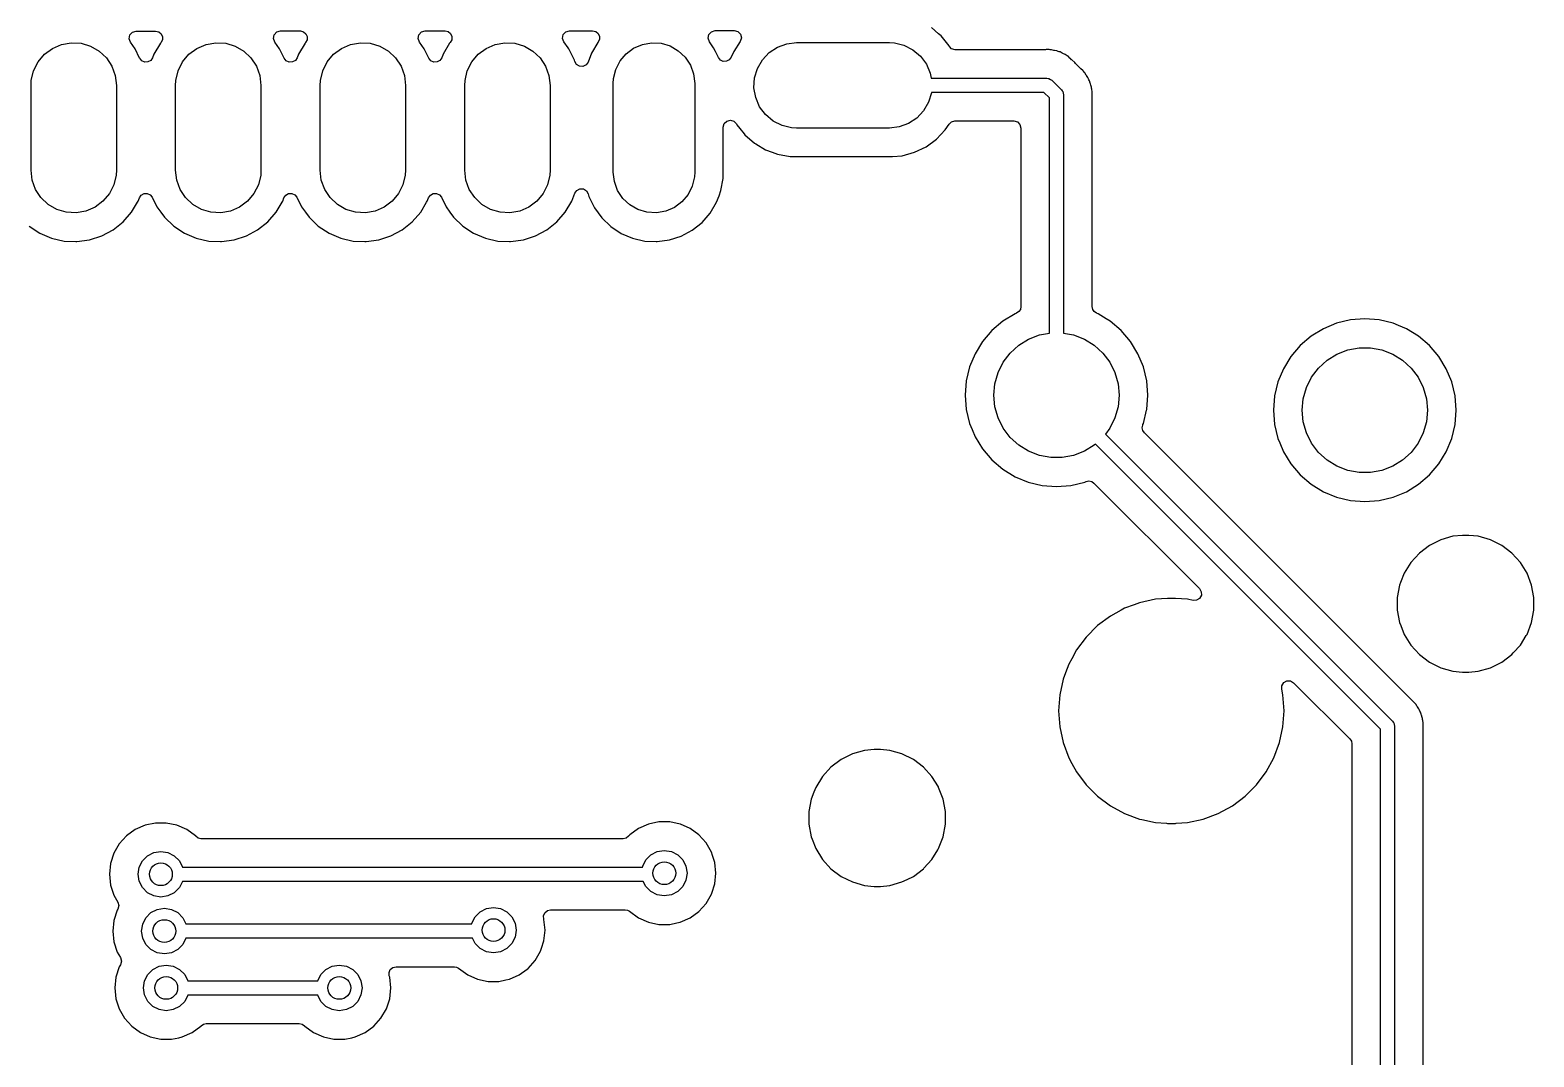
# Model space of a CAD drawing. Extents: x 1.74 to 9.58, y -5.96 to -1.79.
# Drawn here: x 5.43 to 6.47, y -3.602 to -2.892 of the extents above; entities that cross this region are included whole.
import ezdxf

# ---------------------------------------------------------------- set-up
doc = ezdxf.new("R2010")
doc.units = 0
doc.header["$MEASUREMENT"] = 0
doc.layers.add('BLACK', color=7, linetype='CONTINUOUS')

msp = doc.modelspace()

# ---------------------------------------------------------------- linework, layer by layer
at = {"layer": 'BLACK', "linetype": 'CONTINUOUS'}
for p, q in [((6.0582, -2.89436), (6.05323, -2.89001)), ((5.44524, -2.90443), (5.45153, -2.90171)), ((5.45153, -2.90171), (5.45828, -2.90052)), ((5.45828, -2.90052), (5.46513, -2.90092)), ((5.46513, -2.90092), (5.4717, -2.90289)), ((5.49829, -2.89773), (5.49881, -2.89513)), ((5.49921, -2.90021), (5.49829, -2.89773)), ((5.49881, -2.89513), (5.50061, -2.89318)), ((5.50243, -2.90465), (5.49921, -2.90021)), ((5.50061, -2.89318), (5.50316, -2.89246)), ((5.50316, -2.89246), (5.51668, -2.89245)), ((5.52001, -2.90094), (5.51546, -2.90855)), ((5.51668, -2.89245), (5.51884, -2.89295)), ((5.51884, -2.89295), (5.52055, -2.89436)), ((5.52036, -2.90054), (5.52001, -2.90094)), ((5.5214, -2.89859), (5.52036, -2.90054)), ((5.52055, -2.89436), (5.52147, -2.89637)), ((5.52147, -2.89637), (5.5214, -2.89859)), ((5.54524, -2.90443), (5.55153, -2.90171)), ((5.55153, -2.90171), (5.55828, -2.90052)), ((5.55828, -2.90052), (5.56513, -2.90092)), ((5.56513, -2.90092), (5.5717, -2.90289)), ((5.59824, -2.89765), (5.59876, -2.89505)), ((5.59916, -2.90014), (5.59824, -2.89765)), ((5.59876, -2.89505), (5.60055, -2.89311)), ((5.60243, -2.90465), (5.59916, -2.90014)), ((5.60055, -2.89311), (5.6031, -2.89239)), ((5.6031, -2.89239), (5.61675, -2.89238)), ((5.62001, -2.90094), (5.61546, -2.90855)), ((5.61675, -2.89238), (5.6189, -2.89288)), ((5.6189, -2.89288), (5.62062, -2.89428)), ((5.62043, -2.90047), (5.62001, -2.90094)), ((5.62147, -2.89851), (5.62043, -2.90047)), ((5.62062, -2.89428), (5.62154, -2.8963)), ((5.62154, -2.8963), (5.62147, -2.89851)), ((5.64524, -2.90443), (5.65153, -2.90171)), ((5.65153, -2.90171), (5.65828, -2.90052)), ((5.65828, -2.90052), (5.66513, -2.90092)), ((5.66513, -2.90092), (5.6717, -2.90289)), ((5.69819, -2.89758), (5.6987, -2.89498)), ((5.6991, -2.90006), (5.69819, -2.89758)), ((5.6987, -2.89498), (5.7005, -2.89303)), ((5.70243, -2.90465), (5.6991, -2.90006)), ((5.7005, -2.89303), (5.70305, -2.89231)), ((5.70305, -2.89231), (5.71681, -2.8923)), ((5.72001, -2.90094), (5.71546, -2.90855)), ((5.71681, -2.8923), (5.71897, -2.8928)), ((5.71897, -2.8928), (5.72068, -2.89421)), ((5.72049, -2.90039), (5.72001, -2.90094)), ((5.72153, -2.89844), (5.72049, -2.90039)), ((5.72068, -2.89421), (5.7216, -2.89622)), ((5.7216, -2.89622), (5.72153, -2.89844)), ((5.74524, -2.90443), (5.75153, -2.90171)), ((5.75153, -2.90171), (5.75828, -2.90052)), ((5.75828, -2.90052), (5.76513, -2.90092)), ((5.76513, -2.90092), (5.7717, -2.90289)), ((5.79813, -2.8975), (5.79865, -2.8949)), ((5.79905, -2.89999), (5.79813, -2.8975)), ((5.79865, -2.8949), (5.80044, -2.89296)), ((5.80195, -2.90398), (5.79905, -2.89999)), ((5.80044, -2.89296), (5.80299, -2.89224)), ((5.80299, -2.89224), (5.81888, -2.89222)), ((5.82251, -2.90038), (5.81809, -2.90777)), ((5.81888, -2.89222), (5.82104, -2.89272)), ((5.82104, -2.89272), (5.82275, -2.89413)), ((5.82256, -2.90032), (5.82251, -2.90038)), ((5.8227, -2.90005), (5.82256, -2.90032)), ((5.82273, -2.9), (5.8227, -2.90005)), ((5.8236, -2.89836), (5.82273, -2.9)), ((5.82273, -2.9), (5.82273, -2.9)), ((5.82275, -2.89413), (5.82367, -2.89615)), ((5.82367, -2.89615), (5.8236, -2.89836)), ((5.8473, -2.90424), (5.8533, -2.90165)), ((5.8533, -2.90165), (5.85974, -2.90052)), ((5.85974, -2.90052), (5.86627, -2.9009)), ((5.86627, -2.9009), (5.87253, -2.90277)), ((5.89875, -2.89743), (5.89927, -2.89483)), ((5.89967, -2.89991), (5.89875, -2.89743)), ((5.89927, -2.89483), (5.90107, -2.89288)), ((5.90262, -2.90398), (5.89967, -2.89991)), ((5.90107, -2.89288), (5.90362, -2.89216)), ((5.90362, -2.89216), (5.91692, -2.89215)), ((5.921, -2.89972), (5.91647, -2.90658)), ((5.91692, -2.89215), (5.91942, -2.89284)), ((5.91942, -2.89284), (5.92122, -2.89472)), ((5.9218, -2.89725), (5.921, -2.89972)), ((5.92122, -2.89472), (5.9218, -2.89725)), ((5.94675, -2.90361), (5.95319, -2.90127)), ((5.95319, -2.90127), (5.96, -2.90047)), ((5.96, -2.90047), (6.02417, -2.90047)), ((6.02417, -2.90047), (6.0276, -2.90067)), ((6.0276, -2.90067), (6.03427, -2.90225)), ((6.0599, -2.89584), (6.0582, -2.89436)), ((6.06543, -2.90277), (6.0599, -2.89584)), ((5.43533, -2.91377), (5.43974, -2.90852)), ((5.43974, -2.90852), (5.44524, -2.90443)), ((5.4717, -2.90289), (5.47763, -2.90632)), ((5.47763, -2.90632), (5.48262, -2.91102)), ((5.48262, -2.91102), (5.48639, -2.91675)), ((5.50562, -2.91125), (5.50243, -2.90465)), ((5.50563, -2.91127), (5.50562, -2.91125)), ((5.50705, -2.91303), (5.50563, -2.91127)), ((5.51459, -2.91087), (5.51333, -2.91274)), ((5.51546, -2.90855), (5.51459, -2.91087)), ((5.53533, -2.91377), (5.53974, -2.90852)), ((5.53974, -2.90852), (5.54524, -2.90443)), ((5.5717, -2.90289), (5.57763, -2.90632)), ((5.57763, -2.90632), (5.58262, -2.91102)), ((5.58262, -2.91102), (5.58639, -2.91675)), ((5.60562, -2.91125), (5.60243, -2.90465)), ((5.60563, -2.91127), (5.60562, -2.91125)), ((5.60705, -2.91303), (5.60563, -2.91127)), ((5.61459, -2.91087), (5.61333, -2.91274)), ((5.61546, -2.90855), (5.61459, -2.91087)), ((5.63533, -2.91377), (5.63974, -2.90852)), ((5.63974, -2.90852), (5.64524, -2.90443)), ((5.6717, -2.90289), (5.67763, -2.90632)), ((5.67763, -2.90632), (5.68262, -2.91102)), ((5.68262, -2.91102), (5.68639, -2.91675)), ((5.70562, -2.91125), (5.70243, -2.90465)), ((5.70563, -2.91127), (5.70562, -2.91125)), ((5.70705, -2.91303), (5.70563, -2.91127)), ((5.71459, -2.91087), (5.71333, -2.91274)), ((5.71546, -2.90855), (5.71459, -2.91087)), ((5.73533, -2.91377), (5.73974, -2.90852)), ((5.73974, -2.90852), (5.74524, -2.90443)), ((5.7717, -2.90289), (5.77763, -2.90632)), ((5.77763, -2.90632), (5.78262, -2.91102)), ((5.78262, -2.91102), (5.78639, -2.91675)), ((5.80243, -2.90465), (5.80195, -2.90398)), ((5.80496, -2.9099), (5.80243, -2.90465)), ((5.80628, -2.91263), (5.80496, -2.9099)), ((5.81809, -2.90777), (5.81579, -2.9139)), ((5.83786, -2.91315), (5.84206, -2.90815)), ((5.84206, -2.90815), (5.8473, -2.90424)), ((5.87253, -2.90277), (5.87819, -2.90604)), ((5.87819, -2.90604), (5.88294, -2.91053)), ((5.88294, -2.91053), (5.88653, -2.91599)), ((5.90388, -2.90658), (5.90262, -2.90398)), ((5.90587, -2.91072), (5.90388, -2.90658)), ((5.90589, -2.91075), (5.90587, -2.91072)), ((5.90727, -2.91248), (5.90589, -2.91075)), ((5.91346, -2.91234), (5.9115, -2.91336)), ((5.91477, -2.91055), (5.91346, -2.91234)), ((5.91647, -2.90658), (5.91477, -2.91055)), ((5.93289, -2.9183), (5.93632, -2.91237)), ((5.93632, -2.91237), (5.94102, -2.90738)), ((5.94102, -2.90738), (5.94675, -2.90361)), ((6.03427, -2.90225), (6.0404, -2.90533)), ((6.0404, -2.90533), (6.04565, -2.90974)), ((6.04565, -2.90974), (6.04974, -2.91524)), ((6.06545, -2.90281), (6.06543, -2.90277)), ((6.0655, -2.90287), (6.06545, -2.90281)), ((6.0657, -2.90311), (6.0655, -2.90287)), ((6.06572, -2.90309), (6.0657, -2.90311)), ((6.06724, -2.90468), (6.06572, -2.90309)), ((6.06975, -2.90537), (6.06724, -2.90468)), ((6.13176, -2.90537), (6.06975, -2.90537)), ((6.13222, -2.90535), (6.13176, -2.90537)), ((6.13263, -2.90531), (6.13222, -2.90535)), ((6.13393, -2.90519), (6.13263, -2.90531)), ((6.13442, -2.90527), (6.13393, -2.90519)), ((6.13393, -2.90519), (6.13393, -2.90519)), ((6.13471, -2.90531), (6.13442, -2.90527)), ((6.13547, -2.90537), (6.13471, -2.90531)), ((6.13626, -2.90537), (6.13547, -2.90537)), ((6.13793, -2.9058), (6.13626, -2.90537)), ((6.13838, -2.90589), (6.13793, -2.9058)), ((6.14007, -2.90616), (6.13838, -2.90589)), ((6.1408, -2.90648), (6.14007, -2.90616)), ((6.14152, -2.90673), (6.1408, -2.90648)), ((6.14229, -2.90692), (6.14152, -2.90673)), ((6.14379, -2.90775), (6.14229, -2.90692)), ((6.14421, -2.90795), (6.14379, -2.90775)), ((6.14578, -2.90863), (6.14421, -2.90795)), ((6.14641, -2.90912), (6.14578, -2.90863)), ((6.14705, -2.90954), (6.14641, -2.90912)), ((6.14774, -2.90992), (6.14705, -2.90954)), ((6.14899, -2.9111), (6.14774, -2.90992)), ((6.14934, -2.91139), (6.14899, -2.9111)), ((6.14947, -2.91149), (6.14934, -2.91139)), ((6.15024, -2.91226), (6.14947, -2.91149)), ((6.15035, -2.91237), (6.15024, -2.91226)), ((6.15236, -2.91426), (6.15035, -2.91237)), ((5.43067, -2.92657), (5.43225, -2.9199)), ((5.43225, -2.9199), (5.43533, -2.91377)), ((5.48639, -2.91675), (5.48873, -2.92319)), ((5.50911, -2.91395), (5.50705, -2.91303)), ((5.51136, -2.91385), (5.50911, -2.91395)), ((5.51333, -2.91274), (5.51136, -2.91385)), ((5.53067, -2.92657), (5.53225, -2.9199)), ((5.53225, -2.9199), (5.53533, -2.91377)), ((5.58639, -2.91675), (5.58873, -2.92319)), ((5.60911, -2.91395), (5.60705, -2.91303)), ((5.61136, -2.91385), (5.60911, -2.91395)), ((5.61333, -2.91274), (5.61136, -2.91385)), ((5.63067, -2.92657), (5.63225, -2.9199)), ((5.63225, -2.9199), (5.63533, -2.91377)), ((5.68639, -2.91675), (5.68873, -2.92319)), ((5.70911, -2.91395), (5.70705, -2.91303)), ((5.71136, -2.91385), (5.70911, -2.91395)), ((5.71333, -2.91274), (5.71136, -2.91385)), ((5.73067, -2.92657), (5.73225, -2.9199)), ((5.73225, -2.9199), (5.73533, -2.91377)), ((5.78639, -2.91675), (5.78873, -2.92319)), ((5.80651, -2.91348), (5.80628, -2.91263)), ((5.80772, -2.91559), (5.80651, -2.91348)), ((5.80979, -2.91685), (5.80772, -2.91559)), ((5.81222, -2.91696), (5.80979, -2.91685)), ((5.8144, -2.91589), (5.81222, -2.91696)), ((5.81579, -2.9139), (5.8144, -2.91589)), ((5.83342, -2.92535), (5.83493, -2.91899)), ((5.83493, -2.91899), (5.83786, -2.91315)), ((5.88653, -2.91599), (5.88877, -2.92213)), ((5.88877, -2.92213), (5.88953, -2.92862)), ((5.90928, -2.91341), (5.90727, -2.91248)), ((5.9115, -2.91336), (5.90928, -2.91341)), ((5.93092, -2.92487), (5.93289, -2.9183)), ((6.04974, -2.91524), (6.05246, -2.92153)), ((6.05246, -2.92153), (6.05309, -2.92508)), ((6.15287, -2.91489), (6.15236, -2.91426)), ((6.15621, -2.91823), (6.15287, -2.91489)), ((6.15655, -2.91854), (6.15621, -2.91823)), ((6.15787, -2.91964), (6.15655, -2.91854)), ((6.15834, -2.92028), (6.15787, -2.91964)), ((6.15787, -2.91964), (6.15787, -2.91964)), ((6.15883, -2.92086), (6.15834, -2.92028)), ((6.15939, -2.92142), (6.15883, -2.92086)), ((6.16027, -2.9229), (6.15939, -2.92142)), ((5.43047, -2.93), (5.43067, -2.92657)), ((5.43047, -2.98866), (5.43047, -2.93)), ((5.48873, -2.92319), (5.48953, -2.93)), ((5.48953, -2.93), (5.48953, -2.98866)), ((5.53047, -2.93), (5.53067, -2.92657)), ((5.53047, -2.98866), (5.53047, -2.93)), ((5.58873, -2.92319), (5.58953, -2.93)), ((5.58953, -2.93), (5.58953, -2.98866)), ((5.63047, -2.93), (5.63067, -2.92657)), ((5.63047, -2.98866), (5.63047, -2.93)), ((5.68873, -2.92319), (5.68953, -2.93)), ((5.68953, -2.93), (5.68953, -2.98866)), ((5.73047, -2.93), (5.73067, -2.92657)), ((5.73047, -2.98866), (5.73047, -2.93)), ((5.78873, -2.92319), (5.78953, -2.93)), ((5.78953, -2.93), (5.78953, -2.98866)), ((5.83323, -2.92862), (5.83342, -2.92535)), ((5.83323, -2.99004), (5.83323, -2.92862)), ((5.88953, -2.92862), (5.88953, -2.99004)), ((5.93052, -2.93172), (5.93092, -2.92487)), ((5.93171, -2.93847), (5.93052, -2.93172)), ((6.05309, -2.92508), (6.13315, -2.92508)), ((6.13315, -2.92508), (6.13402, -2.9252)), ((6.13402, -2.9252), (6.1342, -2.92519)), ((6.1342, -2.92519), (6.13429, -2.92524)), ((6.13429, -2.92524), (6.13454, -2.92528)), ((6.13454, -2.92528), (6.13556, -2.92594)), ((6.13556, -2.92594), (6.13663, -2.92652)), ((6.13663, -2.92652), (6.14326, -2.93315)), ((6.14326, -2.93315), (6.14379, -2.93385)), ((6.16052, -2.92328), (6.16027, -2.9229)), ((6.16153, -2.92467), (6.16052, -2.92328)), ((6.16182, -2.92541), (6.16153, -2.92467)), ((6.16216, -2.92609), (6.16182, -2.92541)), ((6.16256, -2.92677), (6.16216, -2.92609)), ((6.16304, -2.92842), (6.16256, -2.92677)), ((6.16319, -2.92886), (6.16304, -2.92842)), ((6.16356, -2.92981), (6.16319, -2.92886)), ((6.16382, -2.93046), (6.16356, -2.92981)), ((6.16392, -2.93124), (6.16382, -2.93046)), ((6.16408, -2.93199), (6.16392, -2.93124)), ((6.1643, -2.93275), (6.16408, -2.93199)), ((6.16435, -2.93445), (6.1643, -2.93275)), ((5.93443, -2.94476), (5.93171, -2.93847)), ((6.05129, -2.9417), (6.04786, -2.94763)), ((6.05325, -2.93513), (6.05129, -2.9417)), ((6.05326, -2.93492), (6.05325, -2.93513)), ((6.13111, -2.93492), (6.05326, -2.93492)), ((6.13486, -2.93867), (6.13111, -2.93492)), ((6.13486, -3.10134), (6.13486, -2.93867)), ((6.14379, -2.93385), (6.14392, -2.93397)), ((6.14392, -2.93397), (6.14395, -2.93407)), ((6.14395, -2.93407), (6.1441, -2.93427)), ((6.1441, -2.93427), (6.14436, -2.93546)), ((6.14436, -2.93546), (6.1447, -2.93663)), ((6.1447, -2.93663), (6.1447, -3.10134)), ((6.16435, -2.93447), (6.16435, -2.93445)), ((6.16439, -2.93492), (6.16435, -2.93447)), ((6.16441, -2.93508), (6.16439, -2.93492)), ((6.16441, -2.93617), (6.16441, -2.93508)), ((6.16441, -2.93508), (6.16441, -2.93508)), ((6.16441, -2.93632), (6.16441, -2.93617)), ((6.16448, -2.9387), (6.16441, -2.93632)), ((6.16441, -2.93989), (6.16449, -2.93908)), ((6.16441, -3.08302), (6.16441, -2.93989)), ((6.16449, -2.93908), (6.16448, -2.9387)), ((5.93852, -2.95026), (5.93443, -2.94476)), ((5.94377, -2.95467), (5.93852, -2.95026)), ((6.04315, -2.95262), (6.03743, -2.95639)), ((6.04786, -2.94763), (6.04315, -2.95262)), ((5.90923, -2.95893), (5.9099, -2.95646)), ((5.90923, -2.99435), (5.90923, -2.95893)), ((5.9099, -2.95646), (5.91172, -2.95467)), ((5.91172, -2.95467), (5.9142, -2.95405)), ((5.9142, -2.95405), (5.91666, -2.95476)), ((5.91666, -2.95476), (5.91841, -2.95661)), ((5.91841, -2.95661), (5.91875, -2.95723)), ((5.91875, -2.95723), (5.92075, -2.95974)), ((5.92075, -2.95974), (5.92379, -2.96356)), ((5.92379, -2.96356), (5.92427, -2.96416)), ((5.92427, -2.96416), (5.93095, -2.96999)), ((5.9499, -2.95775), (5.94377, -2.95467)), ((5.95657, -2.95933), (5.9499, -2.95775)), ((5.96, -2.95953), (5.95657, -2.95933)), ((6.02417, -2.95953), (5.96, -2.95953)), ((6.03098, -2.95873), (6.02417, -2.95953)), ((6.03743, -2.95639), (6.03098, -2.95873)), ((6.0567, -2.96723), (6.06282, -2.96082)), ((6.06282, -2.96082), (6.06546, -2.95682)), ((6.06546, -2.95682), (6.06722, -2.95521)), ((6.06722, -2.95521), (6.06954, -2.95463)), ((6.06954, -2.95463), (6.11027, -2.95463)), ((6.11027, -2.95463), (6.11271, -2.95528)), ((6.11271, -2.95528), (6.1145, -2.95707)), ((6.1145, -2.95707), (6.11515, -2.95951)), ((6.11515, -2.95951), (6.11515, -3.08302)), ((5.93095, -2.96999), (5.9318, -2.9705)), ((5.9318, -2.9705), (5.93855, -2.97454)), ((5.93855, -2.97454), (5.9432, -2.97628)), ((6.04154, -2.97628), (6.04953, -2.97243)), ((6.04953, -2.97243), (6.0567, -2.96723)), ((5.9432, -2.97628), (5.94685, -2.97765)), ((5.94685, -2.97765), (5.95557, -2.97923)), ((5.95557, -2.97923), (6.02638, -2.97923)), ((6.02638, -2.97923), (6.033, -2.97864)), ((6.02638, -2.97923), (6.02638, -2.97923)), ((6.033, -2.97864), (6.04154, -2.97628)), ((5.43127, -2.99547), (5.43047, -2.98866)), ((5.43361, -3.00191), (5.43127, -2.99547)), ((5.48933, -2.99209), (5.48775, -2.99876)), ((5.48953, -2.98866), (5.48933, -2.99209)), ((5.53127, -2.99547), (5.53047, -2.98866)), ((5.53361, -3.00191), (5.53127, -2.99547)), ((5.58933, -2.99209), (5.58775, -2.99876)), ((5.58953, -2.98866), (5.58933, -2.99209)), ((5.63127, -2.99547), (5.63047, -2.98866)), ((5.63361, -3.00191), (5.63127, -2.99547)), ((5.68933, -2.99209), (5.68775, -2.99876)), ((5.68953, -2.98866), (5.68933, -2.99209)), ((5.73127, -2.99547), (5.73047, -2.98866)), ((5.73361, -3.00191), (5.73127, -2.99547)), ((5.78933, -2.99209), (5.78775, -2.99876)), ((5.78953, -2.98866), (5.78933, -2.99209)), ((5.83399, -2.99653), (5.83323, -2.99004)), ((5.88934, -2.99331), (5.88783, -2.99967)), ((5.88953, -2.99004), (5.88934, -2.99331)), ((5.90769, -3.00282), (5.90923, -2.99435)), ((5.43738, -3.00764), (5.43361, -3.00191)), ((5.48467, -3.00489), (5.48026, -3.01014)), ((5.48775, -2.99876), (5.48467, -3.00489)), ((5.50541, -3.00779), (5.50667, -3.00592)), ((5.50667, -3.00592), (5.50864, -3.00481)), ((5.50864, -3.00481), (5.51089, -3.00471)), ((5.51089, -3.00471), (5.51295, -3.00564)), ((5.51295, -3.00564), (5.51437, -3.00739)), ((5.53738, -3.00764), (5.53361, -3.00191)), ((5.58467, -3.00489), (5.58026, -3.01014)), ((5.58775, -2.99876), (5.58467, -3.00489)), ((5.60541, -3.00779), (5.60667, -3.00592)), ((5.60667, -3.00592), (5.60864, -3.00481)), ((5.60864, -3.00481), (5.61089, -3.00471)), ((5.61089, -3.00471), (5.61295, -3.00564)), ((5.61295, -3.00564), (5.61437, -3.00739)), ((5.63738, -3.00764), (5.63361, -3.00191)), ((5.68467, -3.00489), (5.68026, -3.01014)), ((5.68775, -2.99876), (5.68467, -3.00489)), ((5.70541, -3.00779), (5.70667, -3.00592)), ((5.70667, -3.00592), (5.70864, -3.00481)), ((5.70864, -3.00481), (5.71089, -3.00471)), ((5.71089, -3.00471), (5.71295, -3.00564)), ((5.71295, -3.00564), (5.71437, -3.00739)), ((5.73738, -3.00764), (5.73361, -3.00191)), ((5.78467, -3.00489), (5.78026, -3.01014)), ((5.78775, -2.99876), (5.78467, -3.00489)), ((5.80454, -3.01011), (5.8066, -3.00462)), ((5.8066, -3.00462), (5.80799, -3.00263)), ((5.80799, -3.00263), (5.81017, -3.00156)), ((5.81017, -3.00156), (5.81259, -3.00166)), ((5.81259, -3.00166), (5.81467, -3.00293)), ((5.81467, -3.00293), (5.81587, -3.00503)), ((5.81587, -3.00503), (5.81615, -3.00603)), ((5.83622, -3.00267), (5.83399, -2.99653)), ((5.83981, -3.00813), (5.83622, -3.00267)), ((5.8849, -3.00551), (5.8807, -3.01051)), ((5.88783, -2.99967), (5.8849, -3.00551)), ((5.90634, -3.00644), (5.90769, -3.00282)), ((5.44237, -3.01235), (5.43738, -3.00764)), ((5.4483, -3.01577), (5.44237, -3.01235)), ((5.45487, -3.01774), (5.4483, -3.01577)), ((5.47476, -3.01423), (5.46847, -3.01695)), ((5.48026, -3.01014), (5.47476, -3.01423)), ((5.49999, -3.01772), (5.50407, -3.01089)), ((5.50407, -3.01089), (5.50454, -3.01011)), ((5.50454, -3.01011), (5.50541, -3.00779)), ((5.50454, -3.01011), (5.50454, -3.01011)), ((5.51437, -3.00739), (5.51757, -3.01401)), ((5.51757, -3.01401), (5.52026, -3.01772)), ((5.54237, -3.01235), (5.53738, -3.00764)), ((5.5483, -3.01577), (5.54237, -3.01235)), ((5.55487, -3.01774), (5.5483, -3.01577)), ((5.57476, -3.01423), (5.56847, -3.01695)), ((5.58026, -3.01014), (5.57476, -3.01423)), ((5.59999, -3.01772), (5.60407, -3.01089)), ((5.60407, -3.01089), (5.60454, -3.01011)), ((5.60454, -3.01011), (5.60541, -3.00779)), ((5.60454, -3.01011), (5.60454, -3.01011)), ((5.61437, -3.00739), (5.61757, -3.01401)), ((5.61757, -3.01401), (5.62026, -3.01772)), ((5.64237, -3.01235), (5.63738, -3.00764)), ((5.6483, -3.01577), (5.64237, -3.01235)), ((5.65487, -3.01774), (5.6483, -3.01577)), ((5.67476, -3.01423), (5.66847, -3.01695)), ((5.68026, -3.01014), (5.67476, -3.01423)), ((5.69999, -3.01772), (5.70407, -3.01089)), ((5.70407, -3.01089), (5.70454, -3.01011)), ((5.70454, -3.01011), (5.70541, -3.00779)), ((5.70454, -3.01011), (5.70454, -3.01011)), ((5.71437, -3.00739), (5.71757, -3.01401)), ((5.71757, -3.01401), (5.72026, -3.01772)), ((5.74237, -3.01235), (5.73738, -3.00764)), ((5.7483, -3.01577), (5.74237, -3.01235)), ((5.75487, -3.01774), (5.7483, -3.01577)), ((5.77476, -3.01423), (5.76847, -3.01695)), ((5.78026, -3.01014), (5.77476, -3.01423)), ((5.79999, -3.01772), (5.80454, -3.01011)), ((5.81615, -3.00603), (5.81639, -3.00692)), ((5.81639, -3.00692), (5.82013, -3.01468)), ((5.82013, -3.01468), (5.82013, -3.01468)), ((5.82013, -3.01468), (5.82013, -3.01468)), ((5.82013, -3.01468), (5.82519, -3.02165)), ((5.84457, -3.01262), (5.83981, -3.00813)), ((5.85023, -3.01589), (5.84457, -3.01262)), ((5.85649, -3.01776), (5.85023, -3.01589)), ((5.87545, -3.01442), (5.86945, -3.01701)), ((5.8807, -3.01051), (5.87545, -3.01442)), ((5.90025, -3.01828), (5.90467, -3.01089)), ((5.90467, -3.01089), (5.90634, -3.00644)), ((5.46172, -3.01814), (5.45487, -3.01774)), ((5.46847, -3.01695), (5.46172, -3.01814)), ((5.48723, -3.02992), (5.49416, -3.02439)), ((5.49416, -3.02439), (5.49999, -3.01772)), ((5.52026, -3.01772), (5.52277, -3.02118)), ((5.52277, -3.02118), (5.52918, -3.02731)), ((5.56172, -3.01814), (5.55487, -3.01774)), ((5.56847, -3.01695), (5.56172, -3.01814)), ((5.58723, -3.02992), (5.59416, -3.02439)), ((5.59416, -3.02439), (5.59999, -3.01772)), ((5.62026, -3.01772), (5.62277, -3.02118)), ((5.62277, -3.02118), (5.62918, -3.02731)), ((5.66172, -3.01814), (5.65487, -3.01774)), ((5.66847, -3.01695), (5.66172, -3.01814)), ((5.68723, -3.02992), (5.69416, -3.02439)), ((5.69416, -3.02439), (5.69999, -3.01772)), ((5.72026, -3.01772), (5.72277, -3.02118)), ((5.72277, -3.02118), (5.72918, -3.02731)), ((5.76172, -3.01814), (5.75487, -3.01774)), ((5.76847, -3.01695), (5.76172, -3.01814)), ((5.78723, -3.02992), (5.79416, -3.02439)), ((5.79416, -3.02439), (5.79999, -3.01772)), ((5.82519, -3.02165), (5.83142, -3.0276)), ((5.86301, -3.01814), (5.85649, -3.01776)), ((5.86945, -3.01701), (5.86301, -3.01814)), ((5.88785, -3.03014), (5.89458, -3.02477)), ((5.89458, -3.02477), (5.90025, -3.01828)), ((5.42918, -3.02731), (5.43658, -3.03219)), ((5.43658, -3.03219), (5.44472, -3.03567)), ((5.44472, -3.03567), (5.45336, -3.03765)), ((5.46222, -3.03804), (5.471, -3.03685)), ((5.471, -3.03685), (5.47943, -3.03411)), ((5.47943, -3.03411), (5.48723, -3.02992)), ((5.52918, -3.02731), (5.53658, -3.03219)), ((5.53658, -3.03219), (5.54472, -3.03567)), ((5.54472, -3.03567), (5.55336, -3.03765)), ((5.56222, -3.03804), (5.571, -3.03685)), ((5.571, -3.03685), (5.57943, -3.03411)), ((5.57943, -3.03411), (5.58723, -3.02992)), ((5.62918, -3.02731), (5.63658, -3.03219)), ((5.63658, -3.03219), (5.64472, -3.03567)), ((5.64472, -3.03567), (5.65336, -3.03765)), ((5.66222, -3.03804), (5.671, -3.03685)), ((5.671, -3.03685), (5.67943, -3.03411)), ((5.67943, -3.03411), (5.68723, -3.02992)), ((5.72918, -3.02731), (5.73658, -3.03219)), ((5.73658, -3.03219), (5.74472, -3.03567)), ((5.74472, -3.03567), (5.75336, -3.03765)), ((5.76222, -3.03804), (5.771, -3.03685)), ((5.771, -3.03685), (5.77943, -3.03411)), ((5.77943, -3.03411), (5.78723, -3.02992)), ((5.83142, -3.0276), (5.83861, -3.03235)), ((5.83861, -3.03235), (5.84653, -3.03574)), ((5.84653, -3.03574), (5.85493, -3.03765)), ((5.86353, -3.03804), (5.87207, -3.03688)), ((5.87207, -3.03688), (5.88026, -3.03422)), ((5.88026, -3.03422), (5.88785, -3.03014)), ((5.45336, -3.03765), (5.46146, -3.03801)), ((5.46146, -3.03801), (5.46222, -3.03804)), ((5.46222, -3.03804), (5.46222, -3.03804)), ((5.46222, -3.03804), (5.46222, -3.03804)), ((5.55336, -3.03765), (5.56146, -3.03801)), ((5.56146, -3.03801), (5.56222, -3.03804)), ((5.56222, -3.03804), (5.56222, -3.03804)), ((5.56222, -3.03804), (5.56222, -3.03804)), ((5.65336, -3.03765), (5.66146, -3.03801)), ((5.66146, -3.03801), (5.66222, -3.03804)), ((5.66222, -3.03804), (5.66222, -3.03804)), ((5.66222, -3.03804), (5.66222, -3.03804)), ((5.75336, -3.03765), (5.76146, -3.03801)), ((5.76146, -3.03801), (5.76222, -3.03804)), ((5.76222, -3.03804), (5.76222, -3.03804)), ((5.76222, -3.03804), (5.76222, -3.03804)), ((5.85493, -3.03765), (5.86279, -3.03801)), ((5.86279, -3.03801), (5.86353, -3.03804)), ((5.86353, -3.03804), (5.86353, -3.03804)), ((5.86353, -3.03804), (5.86353, -3.03804)), ((6.11108, -3.08797), (6.10263, -3.09315)), ((6.11214, -3.08753), (6.11108, -3.08797)), ((6.11372, -3.08647), (6.11214, -3.08753)), ((6.11478, -3.08489), (6.11372, -3.08647)), ((6.11515, -3.08302), (6.11478, -3.08489)), ((6.16478, -3.08489), (6.16441, -3.08302)), ((6.16583, -3.08647), (6.16478, -3.08489)), ((6.16742, -3.08753), (6.16583, -3.08647)), ((6.16847, -3.08797), (6.16742, -3.08753)), ((6.17415, -3.09144), (6.16847, -3.08797)), ((6.09509, -3.09959), (6.08864, -3.10714)), ((6.10263, -3.09315), (6.09509, -3.09959)), ((6.17693, -3.09315), (6.17415, -3.09144)), ((6.18447, -3.09959), (6.17693, -3.09315)), ((6.19091, -3.10714), (6.18447, -3.09959)), ((6.32434, -3.09833), (6.31588, -3.10352)), ((6.3335, -3.09454), (6.32434, -3.09833)), ((6.34315, -3.09222), (6.3335, -3.09454)), ((6.35304, -3.09144), (6.34315, -3.09222)), ((6.36292, -3.09222), (6.35304, -3.09144)), ((6.37257, -3.09454), (6.36292, -3.09222)), ((6.3764, -3.09613), (6.37257, -3.09454)), ((6.38173, -3.09833), (6.3764, -3.09613)), ((6.39019, -3.10352), (6.38173, -3.09833)), ((6.08864, -3.10714), (6.08346, -3.11559)), ((6.10777, -3.11511), (6.11368, -3.10973)), ((6.11368, -3.10973), (6.12048, -3.10552)), ((6.12048, -3.10552), (6.12793, -3.10263)), ((6.12793, -3.10263), (6.13486, -3.10134)), ((6.1447, -3.10134), (6.15163, -3.10263)), ((6.15163, -3.10263), (6.15908, -3.10552)), ((6.15908, -3.10552), (6.16588, -3.10973)), ((6.16588, -3.10973), (6.17178, -3.11511)), ((6.1961, -3.11559), (6.19091, -3.10714)), ((6.30834, -3.10996), (6.3019, -3.1175)), ((6.31588, -3.10352), (6.30834, -3.10996)), ((6.39773, -3.10996), (6.39019, -3.10352)), ((6.40417, -3.1175), (6.39773, -3.10996)), ((6.08346, -3.11559), (6.07967, -3.12476)), ((6.10296, -3.12149), (6.10777, -3.11511)), ((6.17178, -3.11511), (6.1766, -3.12149)), ((6.19989, -3.12476), (6.1961, -3.11559)), ((6.3019, -3.1175), (6.29672, -3.12596)), ((6.32103, -3.12548), (6.32694, -3.12009)), ((6.32694, -3.12009), (6.33373, -3.11588)), ((6.33373, -3.11588), (6.34118, -3.113)), ((6.34118, -3.113), (6.34904, -3.11153)), ((6.34904, -3.11153), (6.35703, -3.11153)), ((6.35703, -3.11153), (6.36489, -3.113)), ((6.36489, -3.113), (6.37234, -3.11588)), ((6.37234, -3.11588), (6.37913, -3.12009)), ((6.37913, -3.12009), (6.38504, -3.12548)), ((6.40935, -3.12596), (6.40417, -3.1175)), ((6.07967, -3.12476), (6.07735, -3.1344)), ((6.09721, -3.13633), (6.0994, -3.12864)), ((6.0994, -3.12864), (6.10296, -3.12149)), ((6.1766, -3.12149), (6.18016, -3.12864)), ((6.18016, -3.12864), (6.18235, -3.13633)), ((6.20221, -3.1344), (6.19989, -3.12476)), ((6.29672, -3.12596), (6.29292, -3.13512)), ((6.31621, -3.13185), (6.32103, -3.12548)), ((6.38504, -3.12548), (6.38986, -3.13185)), ((6.41315, -3.13512), (6.40935, -3.12596)), ((6.07735, -3.1344), (6.07657, -3.14429)), ((6.09647, -3.14429), (6.09721, -3.13633)), ((6.18235, -3.13633), (6.18309, -3.14429)), ((6.20299, -3.14429), (6.20221, -3.1344)), ((6.29292, -3.13512), (6.29061, -3.14476)), ((6.31047, -3.14669), (6.31265, -3.13901)), ((6.31265, -3.13901), (6.31621, -3.13185)), ((6.38986, -3.13185), (6.39342, -3.13901)), ((6.39342, -3.13901), (6.3956, -3.14669)), ((6.41546, -3.14476), (6.41315, -3.13512)), ((6.07657, -3.14429), (6.07735, -3.15418)), ((6.09721, -3.15224), (6.09647, -3.14429)), ((6.18309, -3.14429), (6.18235, -3.15224)), ((6.20221, -3.15418), (6.20299, -3.14429)), ((6.29061, -3.14476), (6.28983, -3.15465)), ((6.30973, -3.15465), (6.31047, -3.14669)), ((6.3956, -3.14669), (6.39634, -3.15465)), ((6.41624, -3.15465), (6.41546, -3.14476)), ((6.07735, -3.15418), (6.07967, -3.16382)), ((6.0994, -3.15993), (6.09721, -3.15224)), ((6.10296, -3.16709), (6.0994, -3.15993)), ((6.18016, -3.15993), (6.1766, -3.16709)), ((6.18235, -3.15224), (6.18016, -3.15993)), ((6.19989, -3.16382), (6.20209, -3.15465)), ((6.20209, -3.15465), (6.20221, -3.15418)), ((6.28983, -3.15465), (6.29061, -3.16454)), ((6.31047, -3.16261), (6.30973, -3.15465)), ((6.39634, -3.15465), (6.3956, -3.16261)), ((6.41546, -3.16454), (6.41624, -3.15465)), ((6.07967, -3.16382), (6.08135, -3.16789)), ((6.08135, -3.16789), (6.08346, -3.17298)), ((6.10777, -3.17346), (6.10296, -3.16709)), ((6.1766, -3.16709), (6.17356, -3.17111)), ((6.17356, -3.17111), (6.37217, -3.36972)), ((6.19908, -3.16674), (6.19946, -3.16487)), ((6.19945, -3.16861), (6.19908, -3.16674)), ((6.20051, -3.1702), (6.19945, -3.16861)), ((6.19946, -3.16487), (6.19958, -3.16456)), ((6.19958, -3.16456), (6.19989, -3.16382)), ((6.3232, -3.29288), (6.20051, -3.1702)), ((6.29061, -3.16454), (6.29292, -3.17418)), ((6.31265, -3.1703), (6.31047, -3.16261)), ((6.31621, -3.17745), (6.31265, -3.1703)), ((6.39342, -3.1703), (6.38986, -3.17745)), ((6.3956, -3.16261), (6.39342, -3.1703)), ((6.41315, -3.17418), (6.41546, -3.16454)), ((6.08346, -3.17298), (6.08864, -3.18144)), ((6.08864, -3.18144), (6.09509, -3.18898)), ((6.11368, -3.17885), (6.10777, -3.17346)), ((6.12048, -3.18305), (6.11368, -3.17885)), ((6.16588, -3.17885), (6.15908, -3.18305)), ((6.16666, -3.17813), (6.16588, -3.17885)), ((6.36377, -3.37524), (6.16666, -3.17813)), ((6.29292, -3.17418), (6.29413, -3.17709)), ((6.29413, -3.17709), (6.29672, -3.18335)), ((6.32103, -3.18383), (6.31621, -3.17745)), ((6.38986, -3.17745), (6.38504, -3.18383)), ((6.40935, -3.18335), (6.41315, -3.17418)), ((6.09509, -3.18898), (6.10263, -3.19542)), ((6.12793, -3.18594), (6.12048, -3.18305)), ((6.13578, -3.18741), (6.12793, -3.18594)), ((6.14377, -3.18741), (6.13578, -3.18741)), ((6.15163, -3.18594), (6.14377, -3.18741)), ((6.15908, -3.18305), (6.15163, -3.18594)), ((6.29672, -3.18335), (6.3019, -3.1918)), ((6.3019, -3.1918), (6.30834, -3.19935)), ((6.32694, -3.18921), (6.32103, -3.18383)), ((6.33373, -3.19342), (6.32694, -3.18921)), ((6.37913, -3.18921), (6.37234, -3.19342)), ((6.38504, -3.18383), (6.37913, -3.18921)), ((6.39773, -3.19935), (6.40417, -3.1918)), ((6.40417, -3.1918), (6.40935, -3.18335)), ((6.10263, -3.19542), (6.11108, -3.2006)), ((6.11108, -3.2006), (6.12025, -3.2044)), ((6.16037, -3.20396), (6.16223, -3.20359)), ((6.16223, -3.20359), (6.1641, -3.20396)), ((6.30834, -3.19935), (6.31588, -3.20579)), ((6.34118, -3.19631), (6.33373, -3.19342)), ((6.34904, -3.19777), (6.34118, -3.19631)), ((6.35703, -3.19777), (6.34904, -3.19777)), ((6.36489, -3.19631), (6.35703, -3.19777)), ((6.37234, -3.19342), (6.36489, -3.19631)), ((6.39019, -3.20579), (6.39773, -3.19935)), ((6.12025, -3.2044), (6.12989, -3.20672)), ((6.12989, -3.20672), (6.13978, -3.20749)), ((6.13978, -3.20749), (6.14967, -3.20672)), ((6.14967, -3.20672), (6.15931, -3.2044)), ((6.15931, -3.2044), (6.16037, -3.20396)), ((6.15931, -3.2044), (6.15931, -3.2044)), ((6.15931, -3.2044), (6.15931, -3.2044)), ((6.1641, -3.20396), (6.16569, -3.20502)), ((6.16569, -3.20502), (6.23866, -3.278)), ((6.31588, -3.20579), (6.32434, -3.21097)), ((6.32434, -3.21097), (6.3335, -3.21476)), ((6.37257, -3.21476), (6.38173, -3.21097)), ((6.38173, -3.21097), (6.39019, -3.20579)), ((6.3335, -3.21476), (6.34315, -3.21708)), ((6.34315, -3.21708), (6.35304, -3.21786)), ((6.35304, -3.21786), (6.36292, -3.21708)), ((6.36292, -3.21708), (6.37257, -3.21476)), ((6.40555, -3.24424), (6.39771, -3.24815)), ((6.41398, -3.24184), (6.40555, -3.24424)), ((6.42052, -3.24124), (6.41398, -3.24184)), ((6.42489, -3.24124), (6.42052, -3.24124)), ((6.42052, -3.24124), (6.42052, -3.24124)), ((6.43142, -3.24184), (6.42489, -3.24124)), ((6.42489, -3.24124), (6.42489, -3.24124)), ((6.43985, -3.24424), (6.43142, -3.24184)), ((6.44769, -3.24815), (6.43985, -3.24424)), ((6.39072, -3.25342), (6.38482, -3.2599)), ((6.39771, -3.24815), (6.39072, -3.25342)), ((6.45468, -3.25342), (6.44769, -3.24815)), ((6.46058, -3.2599), (6.45468, -3.25342)), ((6.38482, -3.2599), (6.38021, -3.26735)), ((6.46519, -3.26735), (6.46058, -3.2599)), ((6.37705, -3.27551), (6.37544, -3.28412)), ((6.37773, -3.27375), (6.37705, -3.27551)), ((6.38021, -3.26735), (6.37773, -3.27375)), ((6.46836, -3.27551), (6.46519, -3.26735)), ((6.46519, -3.26735), (6.46519, -3.26735)), ((6.46997, -3.28412), (6.46836, -3.27551)), ((6.20813, -3.28538), (6.19726, -3.28775)), ((6.21645, -3.28479), (6.20813, -3.28538)), ((6.222, -3.28479), (6.21645, -3.28479)), ((6.21645, -3.28479), (6.21645, -3.28479)), ((6.23032, -3.28538), (6.222, -3.28479)), ((6.222, -3.28479), (6.222, -3.28479)), ((6.23417, -3.28622), (6.23032, -3.28538)), ((6.23665, -3.28611), (6.23417, -3.28622)), ((6.23876, -3.2848), (6.23665, -3.28611)), ((6.23866, -3.278), (6.23991, -3.28014)), ((6.23995, -3.28262), (6.23876, -3.2848)), ((6.23991, -3.28014), (6.23995, -3.28262)), ((6.37544, -3.28412), (6.37544, -3.29288)), ((6.46997, -3.29288), (6.46997, -3.28412)), ((6.17707, -3.29697), (6.16816, -3.30363)), ((6.18455, -3.29288), (6.17707, -3.29697)), ((6.18683, -3.29163), (6.18455, -3.29288)), ((6.19344, -3.28917), (6.18683, -3.29163)), ((6.19726, -3.28775), (6.19344, -3.28917)), ((6.38512, -3.3548), (6.3232, -3.29288)), ((6.37544, -3.29288), (6.37705, -3.30149)), ((6.46836, -3.30149), (6.46997, -3.29288)), ((6.16816, -3.30363), (6.1603, -3.3115)), ((6.37705, -3.30149), (6.37788, -3.30363)), ((6.37788, -3.30363), (6.38021, -3.30966)), ((6.46519, -3.30966), (6.46836, -3.30149)), ((6.1603, -3.3115), (6.15363, -3.32041)), ((6.38021, -3.30966), (6.38482, -3.31711)), ((6.38482, -3.31711), (6.39072, -3.32358)), ((6.45564, -3.32253), (6.46058, -3.31711)), ((6.46058, -3.31711), (6.46466, -3.31051)), ((6.46466, -3.31051), (6.46519, -3.30966)), ((6.15032, -3.32646), (6.1483, -3.33017)), ((6.15363, -3.32041), (6.15032, -3.32646)), ((6.39072, -3.32358), (6.39771, -3.32886)), ((6.44769, -3.32886), (6.45468, -3.32358)), ((6.45468, -3.32358), (6.45564, -3.32253)), ((6.14599, -3.33636), (6.14441, -3.34059)), ((6.1483, -3.33017), (6.14599, -3.33636)), ((6.39771, -3.32886), (6.40555, -3.33276)), ((6.40555, -3.33276), (6.41398, -3.33516)), ((6.41398, -3.33516), (6.42052, -3.33577)), ((6.42052, -3.33577), (6.42052, -3.33577)), ((6.42052, -3.33577), (6.42489, -3.33577)), ((6.42489, -3.33577), (6.43142, -3.33516)), ((6.42489, -3.33577), (6.42489, -3.33577)), ((6.43142, -3.33516), (6.43985, -3.33276)), ((6.43985, -3.33276), (6.44174, -3.33182)), ((6.44174, -3.33182), (6.44769, -3.32886)), ((6.14441, -3.34059), (6.14204, -3.35147)), ((6.29557, -3.34761), (6.29567, -3.34513)), ((6.29641, -3.35147), (6.29557, -3.34761)), ((6.29567, -3.34513), (6.29699, -3.34303)), ((6.29699, -3.34303), (6.29916, -3.34184)), ((6.29916, -3.34184), (6.30165, -3.34187)), ((6.30165, -3.34187), (6.30379, -3.34312)), ((6.30379, -3.34312), (6.34263, -3.38197)), ((6.14204, -3.35147), (6.14125, -3.36256)), ((6.2972, -3.36256), (6.29641, -3.35147)), ((6.38546, -3.35511), (6.38512, -3.3548)), ((6.38678, -3.35621), (6.38546, -3.35511)), ((6.38725, -3.35684), (6.38678, -3.35621)), ((6.38678, -3.35621), (6.38678, -3.35621)), ((6.38775, -3.35743), (6.38725, -3.35684)), ((6.3883, -3.35798), (6.38775, -3.35743)), ((6.38918, -3.35947), (6.3883, -3.35798)), ((6.38943, -3.35985), (6.38918, -3.35947)), ((6.14125, -3.36256), (6.14204, -3.37366)), ((6.29641, -3.37366), (6.2972, -3.36256)), ((6.37217, -3.36972), (6.3727, -3.37042)), ((6.39044, -3.36124), (6.38943, -3.35985)), ((6.39073, -3.36197), (6.39044, -3.36124)), ((6.39107, -3.36266), (6.39073, -3.36197)), ((6.39147, -3.36334), (6.39107, -3.36266)), ((6.3919, -3.36482), (6.39147, -3.36334)), ((6.39195, -3.36499), (6.3919, -3.36482)), ((6.3921, -3.36543), (6.39195, -3.36499)), ((6.39273, -3.36703), (6.3921, -3.36543)), ((6.39283, -3.36781), (6.39273, -3.36703)), ((6.39299, -3.36856), (6.39283, -3.36781)), ((6.39321, -3.36932), (6.39299, -3.36856)), ((6.39326, -3.37089), (6.39321, -3.36932)), ((6.14204, -3.37366), (6.14441, -3.38453)), ((6.29404, -3.38453), (6.29641, -3.37366)), ((6.36377, -3.73027), (6.36377, -3.37524)), ((6.3727, -3.37042), (6.37283, -3.37054)), ((6.37283, -3.37054), (6.37286, -3.37064)), ((6.37286, -3.37064), (6.37301, -3.37084)), ((6.37301, -3.37084), (6.37327, -3.37203)), ((6.37327, -3.37203), (6.37361, -3.3732)), ((6.37361, -3.3732), (6.37361, -3.73027)), ((6.39326, -3.37103), (6.39326, -3.37089)), ((6.3933, -3.37149), (6.39326, -3.37103)), ((6.39332, -3.37165), (6.3933, -3.37149)), ((6.39332, -3.37274), (6.39332, -3.37165)), ((6.39332, -3.37165), (6.39332, -3.37165)), ((6.39332, -3.37289), (6.39332, -3.37274)), ((6.3934, -3.37535), (6.39332, -3.37289)), ((6.39332, -3.37646), (6.39341, -3.37565)), ((6.39332, -3.71195), (6.39332, -3.37646)), ((6.39341, -3.37565), (6.3934, -3.37535)), ((6.00703, -3.38996), (5.9986, -3.39236)), ((6.01356, -3.38936), (6.00703, -3.38996)), ((6.01793, -3.38936), (6.01356, -3.38936)), ((6.01356, -3.38936), (6.01356, -3.38936)), ((6.02447, -3.38996), (6.01793, -3.38936)), ((6.01793, -3.38936), (6.01793, -3.38936)), ((6.03289, -3.39236), (6.02447, -3.38996)), ((6.14441, -3.38453), (6.14441, -3.38453)), ((6.14441, -3.38453), (6.1483, -3.39495)), ((6.29015, -3.39495), (6.29404, -3.38453)), ((6.34263, -3.38197), (6.34369, -3.38355)), ((6.34369, -3.38355), (6.34406, -3.38542)), ((6.34406, -3.38542), (6.34406, -3.71195)), ((5.99076, -3.39627), (5.98377, -3.40154)), ((5.9986, -3.39236), (5.99076, -3.39627)), ((6.04074, -3.39627), (6.03289, -3.39236)), ((6.04773, -3.40154), (6.04074, -3.39627)), ((6.1483, -3.39495), (6.15044, -3.39887)), ((6.15044, -3.39887), (6.15363, -3.40472)), ((6.28482, -3.40472), (6.29015, -3.39495)), ((5.97787, -3.40802), (5.97326, -3.41546)), ((5.98377, -3.40154), (5.97787, -3.40802)), ((6.05363, -3.40802), (6.04773, -3.40154)), ((6.05803, -3.41513), (6.05363, -3.40802)), ((6.15363, -3.40472), (6.1603, -3.41362)), ((6.27815, -3.41362), (6.28482, -3.40472)), ((5.97199, -3.41875), (5.97009, -3.42363)), ((5.97326, -3.41546), (5.97199, -3.41875)), ((6.05824, -3.41546), (6.05803, -3.41513)), ((6.0614, -3.42363), (6.05824, -3.41546)), ((6.1603, -3.41362), (6.16816, -3.42149)), ((6.16816, -3.42149), (6.17707, -3.42816)), ((6.26138, -3.42816), (6.27029, -3.42149)), ((6.27029, -3.42149), (6.27815, -3.41362)), ((5.97009, -3.42363), (5.96848, -3.43224)), ((5.96848, -3.43224), (5.96848, -3.441)), ((6.06301, -3.43224), (6.0614, -3.42363)), ((6.06301, -3.441), (6.06301, -3.43224)), ((6.17707, -3.42816), (6.17707, -3.42816)), ((6.17707, -3.42816), (6.18683, -3.43349)), ((6.25162, -3.43349), (6.26138, -3.42816)), ((5.50932, -3.44164), (5.50251, -3.44467)), ((5.51661, -3.44009), (5.50932, -3.44164)), ((5.52406, -3.44009), (5.51661, -3.44009)), ((5.51661, -3.44009), (5.51661, -3.44009)), ((5.53135, -3.44164), (5.52406, -3.44009)), ((5.52406, -3.44009), (5.52406, -3.44009)), ((5.53816, -3.44467), (5.53135, -3.44164)), ((5.85749, -3.4409), (5.85068, -3.44393)), ((5.86478, -3.43935), (5.85749, -3.4409)), ((5.87223, -3.43935), (5.86478, -3.43935)), ((5.86478, -3.43935), (5.86478, -3.43935)), ((5.87952, -3.4409), (5.87223, -3.43935)), ((5.87223, -3.43935), (5.87223, -3.43935)), ((5.87975, -3.441), (5.87952, -3.4409)), ((5.88633, -3.44393), (5.87975, -3.441)), ((5.96848, -3.441), (5.97009, -3.44961)), ((6.0614, -3.44961), (6.06301, -3.441)), ((6.18683, -3.43349), (6.19726, -3.43738)), ((6.19726, -3.43738), (6.19726, -3.43738)), ((6.19726, -3.43738), (6.19726, -3.43738)), ((6.19726, -3.43738), (6.1988, -3.43771)), ((6.1988, -3.43771), (6.20813, -3.43974)), ((6.20813, -3.43974), (6.21585, -3.4403)), ((6.21585, -3.4403), (6.21645, -3.44034)), ((6.21645, -3.44034), (6.21645, -3.44034)), ((6.21645, -3.44034), (6.222, -3.44034)), ((6.222, -3.44034), (6.22256, -3.4403)), ((6.222, -3.44034), (6.222, -3.44034)), ((6.22256, -3.4403), (6.23032, -3.43974)), ((6.23032, -3.43974), (6.24119, -3.43738)), ((6.24119, -3.43738), (6.25162, -3.43349)), ((5.49648, -3.44905), (5.49149, -3.45459)), ((5.50251, -3.44467), (5.49648, -3.44905)), ((5.54419, -3.44905), (5.53816, -3.44467)), ((5.53816, -3.44467), (5.53816, -3.44467)), ((5.53816, -3.44467), (5.53816, -3.44467)), ((5.54441, -3.4493), (5.54419, -3.44905)), ((5.54606, -3.4505), (5.54441, -3.4493)), ((5.54804, -3.45092), (5.54606, -3.4505)), ((5.84013, -3.45092), (5.54804, -3.45092)), ((5.84211, -3.4505), (5.84013, -3.45092)), ((5.84376, -3.4493), (5.84211, -3.4505)), ((5.84465, -3.44831), (5.84376, -3.4493)), ((5.85068, -3.44393), (5.84465, -3.44831)), ((5.89236, -3.44831), (5.88633, -3.44393)), ((5.89734, -3.45385), (5.89236, -3.44831)), ((5.97009, -3.44961), (5.97075, -3.45131)), ((5.97075, -3.45131), (5.97326, -3.45778)), ((6.05824, -3.45778), (6.0614, -3.44961)), ((5.48777, -3.46105), (5.48547, -3.46813)), ((5.49149, -3.45459), (5.48777, -3.46105)), ((5.50759, -3.46629), (5.51108, -3.46281)), ((5.51108, -3.46281), (5.51547, -3.46057)), ((5.51547, -3.46057), (5.52033, -3.4598)), ((5.52033, -3.4598), (5.5252, -3.46057)), ((5.5252, -3.46057), (5.52959, -3.46281)), ((5.52959, -3.46281), (5.53307, -3.46629)), ((5.85576, -3.46555), (5.85925, -3.46206)), ((5.85925, -3.46206), (5.86364, -3.45983)), ((5.86364, -3.45983), (5.8685, -3.45906)), ((5.8685, -3.45906), (5.87337, -3.45983)), ((5.87337, -3.45983), (5.87776, -3.46206)), ((5.87776, -3.46206), (5.88124, -3.46555)), ((5.90107, -3.4603), (5.89734, -3.45385)), ((5.90179, -3.46252), (5.90107, -3.4603)), ((5.90337, -3.46739), (5.90179, -3.46252)), ((5.97326, -3.45778), (5.97787, -3.46523)), ((6.05363, -3.46523), (6.05771, -3.45863)), ((6.05771, -3.45863), (6.05824, -3.45778)), ((5.48547, -3.46813), (5.48469, -3.47555)), ((5.50459, -3.47555), (5.50536, -3.47068)), ((5.50536, -3.47068), (5.50759, -3.46629)), ((5.53307, -3.46629), (5.53528, -3.47062)), ((5.53528, -3.47062), (5.85342, -3.47062)), ((5.85342, -3.47062), (5.85353, -3.46994)), ((5.85353, -3.46994), (5.85576, -3.46555)), ((5.88124, -3.46555), (5.88348, -3.46994)), ((5.88348, -3.46994), (5.88425, -3.4748)), ((5.90415, -3.4748), (5.90337, -3.46739)), ((5.97787, -3.46523), (5.98377, -3.4717)), ((5.98377, -3.4717), (5.99076, -3.47698)), ((6.04074, -3.47698), (6.04773, -3.4717)), ((6.04773, -3.4717), (6.04805, -3.47134)), ((6.04805, -3.47134), (6.05363, -3.46523)), ((5.48469, -3.47555), (5.48547, -3.48296)), ((5.48547, -3.48296), (5.48777, -3.49004)), ((5.50536, -3.48041), (5.50459, -3.47555)), ((5.50759, -3.4848), (5.50536, -3.48041)), ((5.53528, -3.48047), (5.53307, -3.4848)), ((5.85393, -3.48047), (5.53528, -3.48047)), ((5.85576, -3.48406), (5.85393, -3.48047)), ((5.85925, -3.48754), (5.85576, -3.48406)), ((5.88124, -3.48406), (5.87776, -3.48754)), ((5.88348, -3.47967), (5.88124, -3.48406)), ((5.88425, -3.4748), (5.88348, -3.47967)), ((5.9013, -3.4886), (5.90337, -3.48221)), ((5.90337, -3.48221), (5.90415, -3.4748)), ((5.99076, -3.47698), (5.9986, -3.48088)), ((5.9986, -3.48088), (6.00703, -3.48328)), ((6.00703, -3.48328), (6.01356, -3.48389)), ((6.01356, -3.48389), (6.01356, -3.48389)), ((6.01356, -3.48389), (6.01793, -3.48389)), ((6.01793, -3.48389), (6.02447, -3.48328)), ((6.01793, -3.48389), (6.01793, -3.48389)), ((6.02447, -3.48328), (6.03289, -3.48088)), ((6.03289, -3.48088), (6.03656, -3.47906)), ((6.03656, -3.47906), (6.04074, -3.47698)), ((5.48777, -3.49004), (5.49051, -3.49479)), ((5.49051, -3.49479), (5.49116, -3.49723)), ((5.51108, -3.48829), (5.50759, -3.4848)), ((5.51547, -3.49052), (5.51108, -3.48829)), ((5.52033, -3.49129), (5.51547, -3.49052)), ((5.5252, -3.49052), (5.52033, -3.49129)), ((5.52959, -3.48829), (5.5252, -3.49052)), ((5.53307, -3.4848), (5.52959, -3.48829)), ((5.86364, -3.48978), (5.85925, -3.48754)), ((5.8685, -3.49055), (5.86364, -3.48978)), ((5.87337, -3.48978), (5.8685, -3.49055)), ((5.87776, -3.48754), (5.87337, -3.48978)), ((5.89734, -3.49576), (5.90107, -3.4893)), ((5.90107, -3.4893), (5.9013, -3.4886)), ((5.49013, -3.50033), (5.48783, -3.50741)), ((5.49051, -3.49967), (5.49013, -3.50033)), ((5.49116, -3.49723), (5.49051, -3.49967)), ((5.50995, -3.50557), (5.51344, -3.50208)), ((5.51344, -3.50208), (5.51783, -3.49985)), ((5.51783, -3.49985), (5.52269, -3.49908)), ((5.52269, -3.49908), (5.52756, -3.49985)), ((5.52756, -3.49985), (5.53195, -3.50208)), ((5.53195, -3.50208), (5.53544, -3.50557)), ((5.73542, -3.50931), (5.73765, -3.50492)), ((5.73765, -3.50492), (5.74114, -3.50143)), ((5.74114, -3.50143), (5.74553, -3.4992)), ((5.74553, -3.4992), (5.75039, -3.49843)), ((5.75039, -3.49843), (5.75526, -3.4992)), ((5.75526, -3.4992), (5.75965, -3.50143)), ((5.75965, -3.50143), (5.76313, -3.50492)), ((5.76313, -3.50492), (5.76537, -3.50931)), ((5.78502, -3.50429), (5.78589, -3.50218)), ((5.7852, -3.50656), (5.78502, -3.50429)), ((5.78589, -3.50218), (5.78762, -3.5007)), ((5.78762, -3.5007), (5.78984, -3.50017)), ((5.78984, -3.50017), (5.84152, -3.50017)), ((5.84152, -3.50017), (5.84303, -3.50041)), ((5.84303, -3.50041), (5.84439, -3.5011)), ((5.84439, -3.5011), (5.85068, -3.50568)), ((5.88633, -3.50568), (5.89236, -3.50129)), ((5.89236, -3.50129), (5.89734, -3.49576)), ((5.48783, -3.50741), (5.48705, -3.51483)), ((5.48705, -3.51483), (5.48783, -3.52224)), ((5.50695, -3.51483), (5.50772, -3.50996)), ((5.50772, -3.51969), (5.50695, -3.51483)), ((5.50772, -3.50996), (5.50995, -3.50557)), ((5.53544, -3.50557), (5.53764, -3.5099)), ((5.53764, -3.5099), (5.73532, -3.5099)), ((5.73532, -3.5099), (5.73542, -3.50931)), ((5.76537, -3.50931), (5.76614, -3.51417)), ((5.76614, -3.51417), (5.76537, -3.51904)), ((5.78526, -3.50676), (5.7852, -3.50656)), ((5.78604, -3.51417), (5.78526, -3.50676)), ((5.78526, -3.52158), (5.78604, -3.51417)), ((5.85068, -3.50568), (5.85749, -3.50871)), ((5.85749, -3.50871), (5.86478, -3.51026)), ((5.86478, -3.51026), (5.86478, -3.51026)), ((5.86478, -3.51026), (5.87223, -3.51026)), ((5.87223, -3.51026), (5.87709, -3.50922)), ((5.87223, -3.51026), (5.87223, -3.51026)), ((5.87709, -3.50922), (5.87952, -3.50871)), ((5.87952, -3.50871), (5.88633, -3.50568)), ((5.88633, -3.50568), (5.88633, -3.50568)), ((5.48783, -3.52224), (5.49013, -3.52932)), ((5.50995, -3.52408), (5.50772, -3.51969)), ((5.51344, -3.52757), (5.50995, -3.52408)), ((5.53544, -3.52408), (5.53195, -3.52757)), ((5.53764, -3.51975), (5.53544, -3.52408)), ((5.73578, -3.51975), (5.53764, -3.51975)), ((5.73765, -3.52343), (5.73578, -3.51975)), ((5.74114, -3.52691), (5.73765, -3.52343)), ((5.76313, -3.52343), (5.75965, -3.52691)), ((5.76537, -3.51904), (5.76313, -3.52343)), ((5.78362, -3.52664), (5.78526, -3.52158)), ((5.49013, -3.52932), (5.49236, -3.53319)), ((5.49236, -3.53319), (5.49302, -3.53563)), ((5.49302, -3.53563), (5.49236, -3.53807)), ((5.51783, -3.5298), (5.51344, -3.52757)), ((5.52269, -3.53057), (5.51783, -3.5298)), ((5.52756, -3.5298), (5.52269, -3.53057)), ((5.53195, -3.52757), (5.52756, -3.5298)), ((5.74553, -3.52915), (5.74114, -3.52691)), ((5.75039, -3.52992), (5.74553, -3.52915)), ((5.75526, -3.52915), (5.75039, -3.52992)), ((5.75965, -3.52691), (5.75526, -3.52915)), ((5.77425, -3.54066), (5.77923, -3.53513)), ((5.77923, -3.53513), (5.78296, -3.52867)), ((5.78296, -3.52867), (5.78362, -3.52664)), ((5.48915, -3.54674), (5.48837, -3.55415)), ((5.49145, -3.53965), (5.48915, -3.54674)), ((5.49236, -3.53807), (5.49145, -3.53965)), ((5.50904, -3.54929), (5.51128, -3.5449)), ((5.51128, -3.5449), (5.51476, -3.54141)), ((5.51476, -3.54141), (5.51915, -3.53918)), ((5.51915, -3.53918), (5.52402, -3.53841)), ((5.52402, -3.53841), (5.52888, -3.53918)), ((5.52888, -3.53918), (5.53327, -3.54141)), ((5.53327, -3.54141), (5.53676, -3.5449)), ((5.53676, -3.5449), (5.53897, -3.54923)), ((5.62875, -3.54923), (5.63096, -3.5449)), ((5.63096, -3.5449), (5.63444, -3.54141)), ((5.63444, -3.54141), (5.63883, -3.53918)), ((5.63883, -3.53918), (5.6437, -3.53841)), ((5.6437, -3.53841), (5.64857, -3.53918)), ((5.64857, -3.53918), (5.65296, -3.54141)), ((5.65296, -3.54141), (5.65644, -3.5449)), ((5.65644, -3.5449), (5.65868, -3.54929)), ((5.6781, -3.54357), (5.67897, -3.54146)), ((5.67828, -3.54584), (5.6781, -3.54357)), ((5.67857, -3.54674), (5.67828, -3.54584)), ((5.67935, -3.55415), (5.67857, -3.54674)), ((5.67897, -3.54146), (5.6807, -3.53998)), ((5.6807, -3.53998), (5.68292, -3.53945)), ((5.68292, -3.53945), (5.72328, -3.53945)), ((5.72328, -3.53945), (5.72479, -3.53969)), ((5.72479, -3.53969), (5.72615, -3.54038)), ((5.72615, -3.54038), (5.73257, -3.54505)), ((5.73257, -3.54505), (5.73938, -3.54808)), ((5.76141, -3.54808), (5.76822, -3.54505)), ((5.76822, -3.54505), (5.77369, -3.54107)), ((5.77369, -3.54107), (5.77425, -3.54066)), ((5.48837, -3.55415), (5.48915, -3.56157)), ((5.50827, -3.55415), (5.50904, -3.54929)), ((5.50904, -3.55902), (5.50827, -3.55415)), ((5.53897, -3.54923), (5.62875, -3.54923)), ((5.65868, -3.54929), (5.65945, -3.55415)), ((5.65945, -3.55415), (5.65868, -3.55902)), ((5.67857, -3.56157), (5.67935, -3.55415)), ((5.73938, -3.54808), (5.74667, -3.54963)), ((5.74667, -3.54963), (5.74667, -3.54963)), ((5.74667, -3.54963), (5.75412, -3.54963)), ((5.75412, -3.54963), (5.75898, -3.54859)), ((5.75412, -3.54963), (5.75412, -3.54963)), ((5.75898, -3.54859), (5.76141, -3.54808)), ((5.48915, -3.56157), (5.49145, -3.56865)), ((5.51128, -3.56341), (5.50904, -3.55902)), ((5.51476, -3.56689), (5.51128, -3.56341)), ((5.51915, -3.56913), (5.51476, -3.56689)), ((5.53327, -3.56689), (5.52888, -3.56913)), ((5.53676, -3.56341), (5.53327, -3.56689)), ((5.53897, -3.55907), (5.53676, -3.56341)), ((5.62875, -3.55907), (5.53897, -3.55907)), ((5.63096, -3.56341), (5.62875, -3.55907)), ((5.63444, -3.56689), (5.63096, -3.56341)), ((5.63883, -3.56913), (5.63444, -3.56689)), ((5.65296, -3.56689), (5.64857, -3.56913)), ((5.65644, -3.56341), (5.65296, -3.56689)), ((5.65868, -3.55902), (5.65644, -3.56341)), ((5.67627, -3.56865), (5.67857, -3.56157)), ((5.49145, -3.56865), (5.49518, -3.57511)), ((5.49518, -3.57511), (5.50016, -3.58065)), ((5.52402, -3.5699), (5.51915, -3.56913)), ((5.52888, -3.56913), (5.52402, -3.5699)), ((5.6437, -3.5699), (5.63883, -3.56913)), ((5.64857, -3.56913), (5.6437, -3.5699)), ((5.66755, -3.58065), (5.67254, -3.57511)), ((5.67254, -3.57511), (5.67627, -3.56865)), ((5.50016, -3.58065), (5.50619, -3.58503)), ((5.50619, -3.58503), (5.513, -3.58806)), ((5.513, -3.58806), (5.52029, -3.58961)), ((5.5326, -3.58857), (5.53503, -3.58806)), ((5.53503, -3.58806), (5.54184, -3.58503)), ((5.54184, -3.58503), (5.54787, -3.58065)), ((5.54787, -3.58065), (5.54809, -3.58039)), ((5.54809, -3.58039), (5.54974, -3.5792)), ((5.54974, -3.5792), (5.55172, -3.57878)), ((5.55172, -3.57878), (5.61599, -3.57878)), ((5.61599, -3.57878), (5.61798, -3.5792)), ((5.61798, -3.5792), (5.61962, -3.58039)), ((5.61962, -3.58039), (5.61985, -3.58065)), ((5.61985, -3.58065), (5.62588, -3.58503)), ((5.62588, -3.58503), (5.62588, -3.58503)), ((5.62588, -3.58503), (5.62588, -3.58503)), ((5.62588, -3.58503), (5.63268, -3.58806)), ((5.63268, -3.58806), (5.63997, -3.58961)), ((5.65229, -3.58857), (5.65472, -3.58806)), ((5.65472, -3.58806), (5.66152, -3.58503)), ((5.66152, -3.58503), (5.66755, -3.58065)), ((5.52029, -3.58961), (5.52029, -3.58961)), ((5.52029, -3.58961), (5.52774, -3.58961)), ((5.52774, -3.58961), (5.5326, -3.58857)), ((5.52774, -3.58961), (5.52774, -3.58961)), ((5.63997, -3.58961), (5.63997, -3.58961)), ((5.63997, -3.58961), (5.64743, -3.58961)), ((5.64743, -3.58961), (5.65229, -3.58857)), ((5.64743, -3.58961), (5.64743, -3.58961))]:
    msp.add_line(p, q, dxfattribs=at)
at = {"layer": 'BLACK'}
for centre in [(5.52033, -3.47555), (5.8685, -3.4748), (5.52269, -3.51483), (5.75039, -3.51417), (5.52402, -3.55415), (5.6437, -3.55415)]:
    msp.add_circle(centre, 0.00787, dxfattribs=at)

doc.saveas('drawing.dxf')
